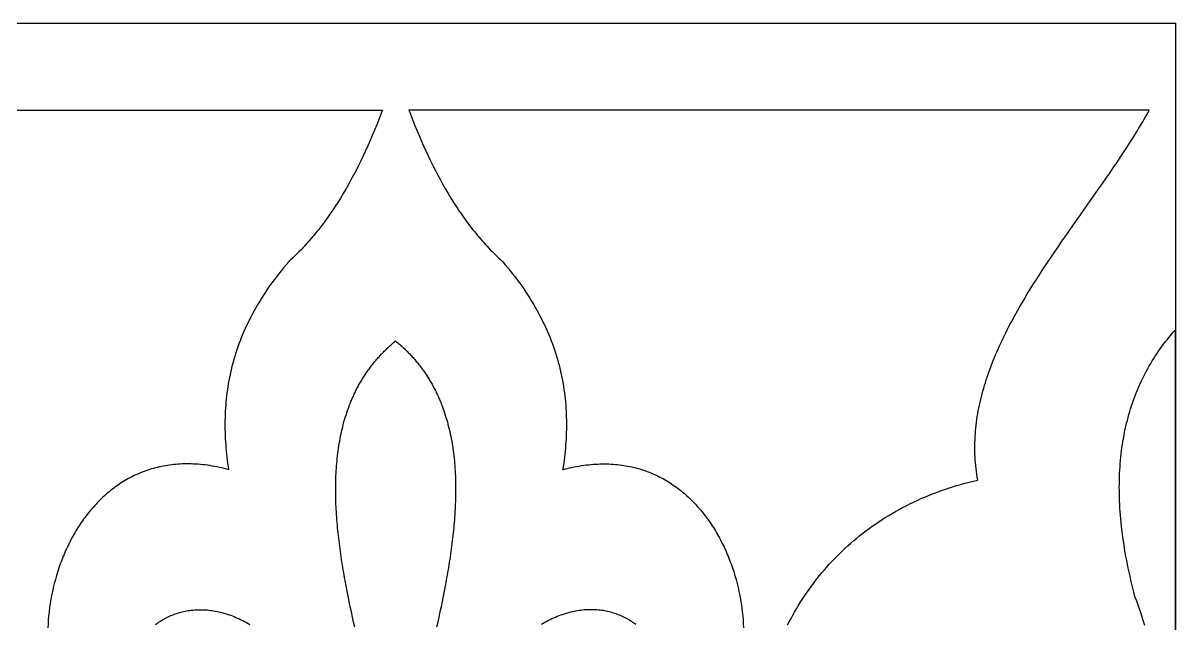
# Model space of a CAD drawing. Extents: x -53 to 64, y 95 to 135.
# Drawn here: x 27.5 to 63.86, y 116.51 to 135.46 of the extents above; entities that cross this region are included whole.
import ezdxf

# ---------------------------------------------------------------- set-up
doc = ezdxf.new("R2010")
doc.units = 0
doc.header["$MEASUREMENT"] = 0
doc.layers.get('0').update_dxf_attribs({"linetype": 'CONTINUOUS'})
doc.layers.add('LAYER_1', color=18, linetype='CONTINUOUS')

msp = doc.modelspace()

# ---------------------------------------------------------------- linework, layer by layer
msp.add_line((63.858, 95.461), (63.858, 135.461))
at = {"layer": 'LAYER_1'}
for points in [[(27.085, 135.461), (28.072, 135.461), (29.054, 135.461), (30.032, 135.461), (31.006, 135.461), (31.975, 135.461), (32.939, 135.461), (33.897, 135.461), (34.849, 135.461), (35.795, 135.461), (36.733, 135.461), (37.665, 135.461), (38.59, 135.461), (39.506, 135.461), (40.414, 135.461), (41.314, 135.461), (42.204, 135.461), (43.085, 135.461), (43.957, 135.461), (44.818, 135.461), (45.245, 135.461), (45.669, 135.461), (46.09, 135.461), (46.509, 135.461), (46.925, 135.461), (47.338, 135.461), (47.748, 135.461), (48.155, 135.461), (48.559, 135.461), (48.96, 135.461), (49.358, 135.461), (49.752, 135.461), (50.144, 135.461), (50.532, 135.461), (50.917, 135.461), (51.299, 135.461), (51.677, 135.461), (52.052, 135.461), (52.424, 135.461), (52.792, 135.461), (53.156, 135.461), (53.517, 135.461), (53.874, 135.461), (54.227, 135.461), (54.577, 135.461), (54.923, 135.461), (55.265, 135.461), (55.603, 135.461), (55.937, 135.461), (56.268, 135.461), (56.594, 135.461), (56.916, 135.461), (57.234, 135.461), (57.548, 135.461), (57.857, 135.461), (58.163, 135.461), (58.464, 135.461), (58.76, 135.461), (59.052, 135.461), (59.34, 135.461), (59.624, 135.461), (59.902, 135.461), (60.176, 135.461), (60.446, 135.461), (60.711, 135.461), (60.971, 135.461), (61.226, 135.461), (61.477, 135.461), (61.722, 135.461), (61.963, 135.461), (62.199, 135.461), (62.429, 135.461), (62.655, 135.461), (62.876, 135.461), (63.091, 135.461), (63.301, 135.461), (63.506, 135.461), (63.706, 135.461), (63.858, 135.461)], [(26.959, 132.709), (27.984, 132.709), (28.495, 132.709), (28.75, 132.709), (29.004, 132.709), (29.257, 132.709), (29.509, 132.709), (29.761, 132.709), (30.011, 132.709), (30.26, 132.709), (30.507, 132.709), (30.753, 132.709), (30.998, 132.709), (31.241, 132.709), (31.482, 132.709), (31.721, 132.709), (31.958, 132.709), (32.193, 132.709), (32.426, 132.709), (32.657, 132.709), (32.885, 132.709), (32.998, 132.709), (33.111, 132.709), (33.222, 132.709), (33.333, 132.709), (33.444, 132.709), (33.554, 132.709), (33.663, 132.709), (33.771, 132.709), (33.878, 132.709), (33.985, 132.709), (34.091, 132.709), (34.196, 132.709), (34.301, 132.709), (34.404, 132.709), (34.507, 132.709), (34.609, 132.709), (34.71, 132.709), (34.81, 132.709), (34.909, 132.709), (35.007, 132.709), (35.105, 132.709), (35.201, 132.709), (35.297, 132.709), (35.392, 132.709), (35.485, 132.709), (35.578, 132.709), (35.67, 132.709), (35.76, 132.709), (35.85, 132.709), (35.939, 132.709), (36.026, 132.709), (36.113, 132.709), (36.198, 132.709), (36.282, 132.709), (36.366, 132.709), (36.448, 132.709), (36.529, 132.709), (36.608, 132.709), (36.687, 132.709), (36.765, 132.709), (36.841, 132.709), (36.916, 132.709), (36.99, 132.709), (37.062, 132.709), (37.134, 132.709), (37.204, 132.709), (37.273, 132.709), (37.34, 132.709), (37.407, 132.709), (37.472, 132.709), (37.535, 132.709), (37.598, 132.709), (37.659, 132.709), (37.718, 132.709), (37.776, 132.709), (37.833, 132.709), (37.889, 132.709), (37.942, 132.709), (37.995, 132.709), (38.046, 132.709), (38.096, 132.709), (38.144, 132.709), (38.191, 132.709), (38.236, 132.709), (38.279, 132.709), (38.321, 132.709), (38.362, 132.709), (38.401, 132.709), (38.438, 132.709), (38.474, 132.709), (38.508, 132.709), (38.541, 132.709), (38.572, 132.709), (38.601, 132.709), (38.629, 132.709), (38.655, 132.709), (38.679, 132.709), (38.702, 132.709), (38.723, 132.709), (38.742, 132.709), (38.76, 132.709), (38.775, 132.709), (38.789, 132.709), (38.801, 132.709), (38.812, 132.709), (38.82, 132.709), (38.827, 132.709), (38.832, 132.709), (38.835, 132.709), (38.836, 132.709), (38.836, 132.709), (38.835, 132.706), (38.833, 132.701), (38.829, 132.69), (38.821, 132.669), (38.788, 132.584), (38.722, 132.415), (38.655, 132.247), (38.587, 132.081), (38.517, 131.917), (38.447, 131.754), (38.376, 131.593), (38.303, 131.434), (38.23, 131.276), (38.155, 131.12), (38.079, 130.966), (38.002, 130.814), (37.924, 130.664), (37.844, 130.515), (37.763, 130.369), (37.681, 130.224), (37.597, 130.082), (37.512, 129.941), (37.425, 129.803), (37.338, 129.666), (37.293, 129.599), (37.248, 129.532), (37.203, 129.466), (37.157, 129.4), (37.111, 129.335), (37.065, 129.27), (37.018, 129.206), (36.971, 129.142), (36.923, 129.079), (36.875, 129.017), (36.827, 128.955), (36.778, 128.894), (36.729, 128.833), (36.68, 128.773), (36.63, 128.714), (36.579, 128.655), (36.528, 128.596), (36.477, 128.538), (36.425, 128.481), (36.373, 128.425), (36.321, 128.369), (36.268, 128.314), (36.214, 128.259), (36.16, 128.205), (36.106, 128.151), (36.051, 128.099), (35.996, 128.046), (35.94, 127.995), (35.912, 127.969), (35.898, 127.957), (35.896, 127.955), (35.896, 127.954), (35.894, 127.953), (35.889, 127.947), (35.879, 127.935), (35.797, 127.839), (35.718, 127.744), (35.64, 127.648), (35.564, 127.553), (35.49, 127.457), (35.418, 127.361), (35.348, 127.266), (35.279, 127.17), (35.213, 127.074), (35.148, 126.978), (35.085, 126.882), (35.024, 126.786), (34.965, 126.69), (34.907, 126.595), (34.851, 126.499), (34.797, 126.403), (34.745, 126.307), (34.694, 126.21), (34.645, 126.114), (34.598, 126.018), (34.552, 125.922), (34.508, 125.826), (34.465, 125.73), (34.424, 125.634), (34.385, 125.537), (34.347, 125.441), (34.311, 125.345), (34.277, 125.249), (34.244, 125.152), (34.212, 125.056), (34.182, 124.959), (34.153, 124.863), (34.126, 124.767), (34.101, 124.67), (34.076, 124.574), (34.054, 124.477), (34.032, 124.381), (34.012, 124.284), (33.994, 124.188), (33.976, 124.091), (33.96, 123.995), (33.946, 123.898), (33.932, 123.801), (33.92, 123.705), (33.91, 123.608), (33.9, 123.512), (33.892, 123.415), (33.885, 123.318), (33.879, 123.222), (33.875, 123.125), (33.872, 123.028), (33.869, 122.931), (33.868, 122.835), (33.868, 122.738), (33.87, 122.641), (33.872, 122.544), (33.876, 122.448), (33.88, 122.351), (33.886, 122.254), (33.893, 122.157), (33.9, 122.06), (33.909, 121.963), (33.919, 121.867), (33.93, 121.77), (33.941, 121.673), (33.954, 121.576), (33.968, 121.479), (33.982, 121.382), (33.983, 121.376), (33.983, 121.376), (33.982, 121.376), (33.98, 121.377), (33.975, 121.378), (33.965, 121.381), (33.926, 121.391), (33.847, 121.411), (33.77, 121.43), (33.693, 121.447), (33.616, 121.463), (33.54, 121.478), (33.464, 121.491), (33.389, 121.503), (33.315, 121.514), (33.241, 121.524), (33.167, 121.533), (33.094, 121.54), (33.022, 121.546), (32.95, 121.551), (32.878, 121.555), (32.807, 121.557), (32.737, 121.559), (32.667, 121.559), (32.597, 121.558), (32.528, 121.556), (32.46, 121.553), (32.392, 121.549), (32.325, 121.544), (32.258, 121.537), (32.191, 121.53), (32.126, 121.522), (32.06, 121.512), (31.996, 121.501), (31.931, 121.49), (31.868, 121.477), (31.804, 121.463), (31.742, 121.449), (31.68, 121.433), (31.618, 121.416), (31.557, 121.399), (31.497, 121.38), (31.437, 121.36), (31.377, 121.34), (31.318, 121.318), (31.26, 121.296), (31.202, 121.273), (31.145, 121.249), (31.088, 121.224), (31.032, 121.198), (30.976, 121.171), (30.921, 121.143), (30.866, 121.114), (30.812, 121.085), (30.759, 121.055), (30.706, 121.024), (30.653, 120.992), (30.601, 120.959), (30.55, 120.926), (30.499, 120.892), (30.449, 120.856), (30.399, 120.821), (30.35, 120.784), (30.301, 120.747), (30.253, 120.709), (30.206, 120.67), (30.159, 120.631), (30.113, 120.591), (30.067, 120.55), (30.022, 120.508), (29.977, 120.466), (29.933, 120.423), (29.889, 120.38), (29.846, 120.336), (29.804, 120.291), (29.762, 120.245), (29.72, 120.199), (29.68, 120.153), (29.639, 120.106), (29.6, 120.058), (29.561, 120.009), (29.522, 119.961), (29.484, 119.911), (29.447, 119.861), (29.41, 119.811), (29.374, 119.76), (29.338, 119.708), (29.303, 119.656), (29.269, 119.603), (29.235, 119.55), (29.201, 119.497), (29.169, 119.443), (29.136, 119.389), (29.105, 119.334), (29.074, 119.278), (29.043, 119.223), (29.013, 119.167), (28.984, 119.11), (28.955, 119.053), (28.927, 118.996), (28.9, 118.939), (28.873, 118.881), (28.846, 118.822), (28.82, 118.764), (28.795, 118.705), (28.771, 118.645), (28.747, 118.586), (28.723, 118.526), (28.7, 118.466), (28.678, 118.405), (28.656, 118.344), (28.635, 118.283), (28.595, 118.161), (28.557, 118.037), (28.521, 117.913), (28.488, 117.787), (28.457, 117.662), (28.429, 117.535), (28.403, 117.408), (28.38, 117.281), (28.359, 117.153), (28.34, 117.025), (28.324, 116.897), (28.31, 116.769), (28.299, 116.641), (28.29, 116.513), (28.284, 116.385)], [(51.614, 116.478), (51.666, 116.581), (51.72, 116.682), (51.775, 116.784), (51.831, 116.884), (51.889, 116.984), (51.948, 117.084), (52.009, 117.183), (52.071, 117.28), (52.134, 117.378), (52.2, 117.474), (52.266, 117.57), (52.334, 117.665), (52.403, 117.759), (52.474, 117.852), (52.546, 117.945), (52.62, 118.036), (52.695, 118.127), (52.771, 118.217), (52.849, 118.306), (52.928, 118.394), (53.008, 118.481), (53.09, 118.567), (53.174, 118.653), (53.259, 118.737), (53.345, 118.82), (53.432, 118.902), (53.521, 118.983), (53.611, 119.063), (53.703, 119.142), (53.796, 119.22), (53.89, 119.296), (53.986, 119.372), (54.083, 119.446), (54.182, 119.519), (54.281, 119.591), (54.383, 119.662), (54.485, 119.732), (54.589, 119.8), (54.694, 119.867), (54.8, 119.933), (54.908, 119.997), (55.017, 120.06), (55.128, 120.122), (55.24, 120.182), (55.353, 120.241), (55.467, 120.299), (55.583, 120.355), (55.7, 120.409), (55.818, 120.463), (55.938, 120.514), (56.058, 120.565), (56.181, 120.614), (56.304, 120.661), (56.429, 120.707), (56.555, 120.751), (56.682, 120.793), (56.811, 120.834), (56.94, 120.874), (57.071, 120.911), (57.204, 120.947), (57.337, 120.982), (57.472, 121.014), (57.608, 121.045), (57.592, 121.138), (57.578, 121.23), (57.565, 121.322), (57.554, 121.414), (57.544, 121.506), (57.536, 121.598), (57.529, 121.689), (57.524, 121.781), (57.52, 121.872), (57.518, 121.963), (57.517, 122.055), (57.517, 122.146), (57.519, 122.237), (57.522, 122.327), (57.527, 122.418), (57.533, 122.509), (57.54, 122.599), (57.548, 122.689), (57.558, 122.78), (57.569, 122.87), (57.581, 122.96), (57.595, 123.05), (57.61, 123.139), (57.626, 123.229), (57.643, 123.318), (57.661, 123.408), (57.681, 123.497), (57.701, 123.586), (57.723, 123.675), (57.746, 123.764), (57.77, 123.853), (57.795, 123.942), (57.821, 124.031), (57.848, 124.119), (57.876, 124.208), (57.905, 124.296), (57.935, 124.384), (57.966, 124.472), (57.998, 124.56), (58.031, 124.648), (58.065, 124.736), (58.099, 124.823), (58.135, 124.911), (58.172, 124.999), (58.209, 125.086), (58.247, 125.173), (58.286, 125.26), (58.326, 125.347), (58.366, 125.434), (58.408, 125.521), (58.45, 125.608), (58.493, 125.695), (58.536, 125.781), (58.581, 125.868), (58.625, 125.954), (58.671, 126.04), (58.764, 126.212), (58.86, 126.384), (58.958, 126.556), (59.058, 126.727), (59.16, 126.898), (59.264, 127.068), (59.37, 127.238), (59.477, 127.407), (59.586, 127.577), (59.697, 127.746), (59.809, 127.914), (59.921, 128.082), (60.035, 128.25), (60.15, 128.418), (60.265, 128.585), (60.381, 128.752), (60.614, 129.084), (60.848, 129.416), (61.082, 129.746), (61.314, 130.075), (61.429, 130.239), (61.544, 130.403), (61.657, 130.566), (61.77, 130.729), (61.881, 130.892), (61.991, 131.055), (62.1, 131.217), (62.207, 131.379), (62.312, 131.541), (62.416, 131.702), (62.517, 131.864), (62.617, 132.025), (62.714, 132.185), (62.809, 132.346), (62.855, 132.426), (62.901, 132.506), (62.946, 132.586), (62.991, 132.666), (63.013, 132.706), (63.014, 132.709), (63.014, 132.709), (63.014, 132.709), (63.014, 132.709), (63.013, 132.709), (63.011, 132.709), (63.006, 132.709), (63, 132.709), (62.992, 132.709), (62.982, 132.709), (62.97, 132.709), (62.956, 132.709), (62.941, 132.709), (62.924, 132.709), (62.905, 132.709), (62.884, 132.709), (62.862, 132.709), (62.838, 132.709), (62.812, 132.709), (62.785, 132.709), (62.756, 132.709), (62.725, 132.709), (62.693, 132.709), (62.659, 132.709), (62.624, 132.709), (62.587, 132.709), (62.548, 132.709), (62.508, 132.709), (62.466, 132.709), (62.423, 132.709), (62.378, 132.709), (62.331, 132.709), (62.284, 132.709), (62.234, 132.709), (62.183, 132.709), (62.131, 132.709), (62.078, 132.709), (62.022, 132.709), (61.966, 132.709), (61.908, 132.709), (61.849, 132.709), (61.788, 132.709), (61.726, 132.709), (61.663, 132.709), (61.598, 132.709), (61.532, 132.709), (61.465, 132.709), (61.396, 132.709), (61.326, 132.709), (61.255, 132.709), (61.183, 132.709), (61.109, 132.709), (61.034, 132.709), (60.958, 132.709), (60.881, 132.709), (60.802, 132.709), (60.723, 132.709), (60.642, 132.709), (60.56, 132.709), (60.477, 132.709), (60.393, 132.709), (60.308, 132.709), (60.222, 132.709), (60.134, 132.709), (60.046, 132.709), (59.956, 132.709), (59.866, 132.709), (59.775, 132.709), (59.682, 132.709), (59.589, 132.709), (59.494, 132.709), (59.399, 132.709), (59.302, 132.709), (59.205, 132.709), (59.107, 132.709), (59.008, 132.709), (58.908, 132.709), (58.807, 132.709), (58.705, 132.709), (58.603, 132.709), (58.499, 132.709), (58.395, 132.709), (58.29, 132.709), (58.184, 132.709), (58.078, 132.709), (57.97, 132.709), (57.862, 132.709), (57.754, 132.709), (57.644, 132.709), (57.534, 132.709), (57.423, 132.709), (57.311, 132.709), (57.199, 132.709), (56.972, 132.709), (56.743, 132.709), (56.512, 132.709), (56.278, 132.709), (56.042, 132.709), (55.804, 132.709), (55.564, 132.709), (55.322, 132.709), (55.078, 132.709), (54.833, 132.709), (54.586, 132.709), (54.338, 132.709), (54.089, 132.709), (53.838, 132.709), (53.587, 132.709), (53.334, 132.709), (53.08, 132.709), (52.571, 132.709), (52.06, 132.709), (51.547, 132.709), (50.522, 132.709), (50.011, 132.709), (49.756, 132.709), (49.502, 132.709), (49.249, 132.709), (48.997, 132.709), (48.746, 132.709), (48.495, 132.709), (48.247, 132.709), (47.999, 132.709), (47.753, 132.709), (47.508, 132.709), (47.265, 132.709), (47.024, 132.709), (46.785, 132.709), (46.548, 132.709), (46.313, 132.709), (46.08, 132.709), (45.849, 132.709), (45.621, 132.709), (45.508, 132.709), (45.396, 132.709), (45.284, 132.709), (45.173, 132.709), (45.062, 132.709), (44.953, 132.709), (44.844, 132.709), (44.735, 132.709), (44.628, 132.709), (44.521, 132.709), (44.415, 132.709), (44.31, 132.709), (44.206, 132.709), (44.102, 132.709), (43.999, 132.709), (43.897, 132.709), (43.796, 132.709), (43.696, 132.709), (43.597, 132.709), (43.499, 132.709), (43.401, 132.709), (43.305, 132.709), (43.209, 132.709), (43.115, 132.709), (43.021, 132.709), (42.928, 132.709), (42.837, 132.709), (42.746, 132.709), (42.656, 132.709), (42.568, 132.709), (42.48, 132.709), (42.394, 132.709), (42.308, 132.709), (42.224, 132.709), (42.141, 132.709), (42.059, 132.709), (41.978, 132.709), (41.898, 132.709), (41.819, 132.709), (41.742, 132.709), (41.665, 132.709), (41.59, 132.709), (41.516, 132.709), (41.444, 132.709), (41.372, 132.709), (41.302, 132.709), (41.233, 132.709), (41.166, 132.709), (41.1, 132.709), (41.035, 132.709), (40.971, 132.709), (40.909, 132.709), (40.848, 132.709), (40.788, 132.709), (40.73, 132.709), (40.673, 132.709), (40.618, 132.709), (40.564, 132.709), (40.511, 132.709), (40.46, 132.709), (40.41, 132.709), (40.362, 132.709), (40.316, 132.709), (40.271, 132.709), (40.227, 132.709), (40.185, 132.709), (40.144, 132.709), (40.105, 132.709), (40.068, 132.709), (40.032, 132.709), (39.998, 132.709), (39.965, 132.709), (39.934, 132.709), (39.905, 132.709), (39.877, 132.709), (39.851, 132.709), (39.827, 132.709), (39.804, 132.709), (39.783, 132.709), (39.764, 132.709), (39.747, 132.709), (39.731, 132.709), (39.717, 132.709), (39.705, 132.709), (39.694, 132.709), (39.686, 132.709), (39.679, 132.709), (39.674, 132.709), (39.671, 132.709), (39.67, 132.709), (39.67, 132.709), (39.671, 132.706), (39.673, 132.701), (39.677, 132.69), (39.685, 132.669), (39.718, 132.584), (39.784, 132.415), (39.851, 132.247), (39.92, 132.081), (39.989, 131.917), (40.059, 131.754), (40.13, 131.593), (40.203, 131.434), (40.277, 131.276), (40.351, 131.12), (40.427, 130.966), (40.504, 130.814), (40.583, 130.664), (40.662, 130.515), (40.743, 130.369), (40.826, 130.224), (40.909, 130.082), (40.994, 129.941), (41.081, 129.803), (41.169, 129.666), (41.213, 129.599), (41.258, 129.532), (41.303, 129.466), (41.349, 129.4), (41.395, 129.335), (41.441, 129.27), (41.488, 129.206), (41.535, 129.142), (41.583, 129.079), (41.631, 129.017), (41.679, 128.955), (41.728, 128.894), (41.777, 128.833), (41.826, 128.773), (41.876, 128.714), (41.927, 128.655), (41.978, 128.596), (42.029, 128.538), (42.081, 128.481), (42.133, 128.425), (42.185, 128.369), (42.238, 128.314), (42.292, 128.259), (42.346, 128.205), (42.4, 128.151), (42.455, 128.099), (42.51, 128.046), (42.566, 127.995), (42.594, 127.969), (42.608, 127.957), (42.61, 127.955), (42.61, 127.954), (42.612, 127.953), (42.617, 127.947), (42.627, 127.935), (42.709, 127.839), (42.788, 127.744), (42.866, 127.648), (42.942, 127.553), (43.016, 127.457), (43.088, 127.361), (43.158, 127.266), (43.227, 127.17), (43.293, 127.074), (43.358, 126.978), (43.421, 126.882), (43.482, 126.786), (43.541, 126.69), (43.599, 126.595), (43.655, 126.499), (43.709, 126.403), (43.761, 126.307), (43.812, 126.21), (43.861, 126.114), (43.908, 126.018), (43.954, 125.922), (43.998, 125.826), (44.041, 125.73), (44.081, 125.634), (44.121, 125.537), (44.158, 125.441), (44.195, 125.345), (44.229, 125.249), (44.262, 125.152), (44.294, 125.056), (44.324, 124.959), (44.352, 124.863), (44.38, 124.767), (44.405, 124.67), (44.429, 124.574), (44.452, 124.477), (44.474, 124.381), (44.494, 124.284), (44.512, 124.188), (44.53, 124.091), (44.546, 123.995), (44.56, 123.898), (44.573, 123.801), (44.585, 123.705), (44.596, 123.608), (44.606, 123.512), (44.614, 123.415), (44.621, 123.318), (44.627, 123.222), (44.631, 123.125), (44.634, 123.028), (44.637, 122.931), (44.638, 122.835), (44.637, 122.738), (44.636, 122.641), (44.634, 122.544), (44.63, 122.448), (44.626, 122.351), (44.62, 122.254), (44.613, 122.157), (44.606, 122.06), (44.597, 121.963), (44.587, 121.867), (44.577, 121.77), (44.565, 121.673), (44.552, 121.576), (44.539, 121.479), (44.524, 121.382), (44.523, 121.376), (44.523, 121.376), (44.524, 121.376), (44.527, 121.377), (44.532, 121.378), (44.541, 121.381), (44.581, 121.391), (44.659, 121.411), (44.736, 121.43), (44.813, 121.447), (44.89, 121.463), (44.966, 121.478), (45.042, 121.491), (45.117, 121.503), (45.191, 121.514), (45.265, 121.524), (45.339, 121.533), (45.412, 121.54), (45.485, 121.546), (45.557, 121.551), (45.628, 121.555), (45.699, 121.557), (45.77, 121.559), (45.84, 121.559), (45.909, 121.558), (45.978, 121.556), (46.046, 121.553), (46.114, 121.549), (46.182, 121.544), (46.248, 121.537), (46.315, 121.53), (46.381, 121.522), (46.446, 121.512), (46.511, 121.501), (46.575, 121.49), (46.639, 121.477), (46.702, 121.463), (46.764, 121.449), (46.826, 121.433), (46.888, 121.416), (46.949, 121.399), (47.01, 121.38), (47.07, 121.36), (47.129, 121.34), (47.188, 121.318), (47.246, 121.296), (47.304, 121.273), (47.362, 121.249), (47.418, 121.224), (47.475, 121.198), (47.53, 121.171), (47.585, 121.143), (47.64, 121.114), (47.694, 121.085), (47.748, 121.055), (47.801, 121.024), (47.853, 120.992), (47.905, 120.959), (47.956, 120.926), (48.007, 120.892), (48.057, 120.856), (48.107, 120.821), (48.156, 120.784), (48.205, 120.747), (48.253, 120.709), (48.3, 120.67), (48.347, 120.631), (48.394, 120.591), (48.439, 120.55), (48.485, 120.508), (48.529, 120.466), (48.573, 120.423), (48.617, 120.38), (48.66, 120.336), (48.703, 120.291), (48.744, 120.245), (48.786, 120.199), (48.827, 120.153), (48.867, 120.106), (48.906, 120.058), (48.946, 120.009), (48.984, 119.961), (49.022, 119.911), (49.059, 119.861), (49.096, 119.811), (49.132, 119.76), (49.168, 119.708), (49.203, 119.656), (49.238, 119.603), (49.272, 119.55), (49.305, 119.497), (49.338, 119.443), (49.37, 119.389), (49.402, 119.334), (49.433, 119.278), (49.463, 119.223), (49.493, 119.167), (49.522, 119.11), (49.551, 119.053), (49.579, 118.996), (49.607, 118.939), (49.634, 118.881), (49.66, 118.822), (49.686, 118.764), (49.711, 118.705), (49.736, 118.645), (49.76, 118.586), (49.783, 118.526), (49.806, 118.466), (49.828, 118.405), (49.85, 118.344), (49.871, 118.283), (49.912, 118.161), (49.949, 118.037), (49.985, 117.913), (50.018, 117.787), (50.049, 117.662), (50.077, 117.535), (50.103, 117.408), (50.127, 117.281), (50.148, 117.153), (50.167, 117.025), (50.183, 116.897), (50.196, 116.769), (50.208, 116.641), (50.216, 116.513), (50.223, 116.385)], [(37.964, 116.405), (37.928, 116.567), (37.892, 116.729), (37.857, 116.892), (37.822, 117.055), (37.788, 117.219), (37.754, 117.384), (37.722, 117.549), (37.69, 117.714), (37.659, 117.88), (37.644, 117.963), (37.63, 118.047), (37.615, 118.13), (37.601, 118.213), (37.587, 118.296), (37.574, 118.38), (37.56, 118.463), (37.548, 118.546), (37.535, 118.63), (37.523, 118.713), (37.511, 118.796), (37.5, 118.88), (37.488, 118.963), (37.478, 119.047), (37.467, 119.13), (37.458, 119.213), (37.448, 119.297), (37.439, 119.38), (37.431, 119.463), (37.422, 119.546), (37.415, 119.629), (37.408, 119.712), (37.401, 119.795), (37.395, 119.878), (37.389, 119.96), (37.384, 120.043), (37.379, 120.125), (37.375, 120.208), (37.371, 120.29), (37.368, 120.372), (37.366, 120.454), (37.364, 120.535), (37.362, 120.617), (37.362, 120.698), (37.362, 120.78), (37.362, 120.861), (37.363, 120.942), (37.365, 121.022), (37.367, 121.103), (37.37, 121.183), (37.374, 121.263), (37.378, 121.343), (37.383, 121.422), (37.389, 121.502), (37.395, 121.581), (37.403, 121.66), (37.411, 121.738), (37.419, 121.816), (37.428, 121.894), (37.439, 121.972), (37.449, 122.05), (37.461, 122.127), (37.473, 122.204), (37.487, 122.28), (37.501, 122.356), (37.516, 122.432), (37.531, 122.508), (37.548, 122.583), (37.565, 122.658), (37.583, 122.732), (37.602, 122.806), (37.622, 122.88), (37.643, 122.953), (37.665, 123.026), (37.687, 123.099), (37.711, 123.171), (37.735, 123.243), (37.761, 123.314), (37.787, 123.385), (37.814, 123.455), (37.828, 123.49), (37.843, 123.525), (37.857, 123.56), (37.872, 123.595), (37.887, 123.63), (37.902, 123.664), (37.918, 123.698), (37.933, 123.733), (37.949, 123.767), (37.966, 123.801), (37.982, 123.835), (37.999, 123.869), (38.016, 123.902), (38.033, 123.936), (38.051, 123.969), (38.068, 124.003), (38.086, 124.036), (38.105, 124.069), (38.123, 124.102), (38.142, 124.135), (38.161, 124.167), (38.181, 124.2), (38.2, 124.232), (38.22, 124.264), (38.24, 124.297), (38.261, 124.329), (38.281, 124.361), (38.302, 124.392), (38.324, 124.424), (38.345, 124.455), (38.367, 124.487), (38.389, 124.518), (38.412, 124.549), (38.434, 124.58), (38.457, 124.611), (38.48, 124.641), (38.504, 124.672), (38.528, 124.702), (38.552, 124.732), (38.576, 124.762), (38.601, 124.792), (38.626, 124.822), (38.651, 124.852), (38.677, 124.881), (38.703, 124.91), (38.729, 124.94), (38.755, 124.969), (38.782, 124.997), (38.809, 125.026), (38.837, 125.055), (38.864, 125.083), (38.892, 125.111), (38.921, 125.139), (38.949, 125.167), (38.978, 125.195), (39.007, 125.223), (39.037, 125.25), (39.067, 125.277), (39.097, 125.304), (39.127, 125.331), (39.158, 125.358), (39.189, 125.385), (39.221, 125.411), (39.252, 125.437), (39.284, 125.411), (39.315, 125.385), (39.347, 125.358), (39.377, 125.331), (39.408, 125.304), (39.438, 125.277), (39.468, 125.25), (39.497, 125.223), (39.527, 125.195), (39.556, 125.167), (39.584, 125.139), (39.613, 125.111), (39.64, 125.083), (39.668, 125.055), (39.696, 125.026), (39.723, 124.997), (39.749, 124.969), (39.776, 124.94), (39.802, 124.91), (39.828, 124.881), (39.854, 124.852), (39.879, 124.822), (39.904, 124.792), (39.929, 124.762), (39.953, 124.732), (39.977, 124.702), (40.001, 124.672), (40.024, 124.641), (40.048, 124.611), (40.071, 124.58), (40.093, 124.549), (40.116, 124.518), (40.138, 124.487), (40.16, 124.455), (40.181, 124.424), (40.203, 124.392), (40.224, 124.361), (40.244, 124.329), (40.265, 124.297), (40.285, 124.264), (40.305, 124.232), (40.324, 124.2), (40.344, 124.167), (40.363, 124.135), (40.382, 124.102), (40.4, 124.069), (40.419, 124.036), (40.437, 124.003), (40.454, 123.969), (40.472, 123.936), (40.489, 123.902), (40.506, 123.869), (40.523, 123.835), (40.54, 123.801), (40.556, 123.767), (40.572, 123.733), (40.588, 123.698), (40.603, 123.664), (40.618, 123.63), (40.633, 123.595), (40.648, 123.56), (40.662, 123.525), (40.677, 123.49), (40.691, 123.455), (40.718, 123.385), (40.744, 123.314), (40.77, 123.243), (40.794, 123.171), (40.818, 123.099), (40.84, 123.026), (40.862, 122.953), (40.883, 122.88), (40.903, 122.806), (40.922, 122.732), (40.94, 122.658), (40.958, 122.583), (40.974, 122.508), (40.99, 122.432), (41.005, 122.356), (41.019, 122.28), (41.032, 122.204), (41.044, 122.127), (41.056, 122.05), (41.067, 121.972), (41.077, 121.894), (41.086, 121.816), (41.095, 121.738), (41.103, 121.66), (41.11, 121.581), (41.116, 121.502), (41.122, 121.422), (41.127, 121.343), (41.131, 121.263), (41.135, 121.183), (41.138, 121.103), (41.141, 121.022), (41.142, 120.942), (41.143, 120.861), (41.144, 120.78), (41.144, 120.698), (41.143, 120.617), (41.142, 120.535), (41.14, 120.454), (41.137, 120.372), (41.134, 120.29), (41.131, 120.208), (41.126, 120.125), (41.122, 120.043), (41.117, 119.96), (41.111, 119.878), (41.105, 119.795), (41.098, 119.712), (41.091, 119.629), (41.083, 119.546), (41.075, 119.463), (41.066, 119.38), (41.057, 119.297), (41.048, 119.213), (41.038, 119.13), (41.028, 119.047), (41.017, 118.963), (41.006, 118.88), (40.995, 118.796), (40.983, 118.713), (40.971, 118.63), (40.958, 118.546), (40.945, 118.463), (40.932, 118.38), (40.918, 118.296), (40.905, 118.213), (40.89, 118.13), (40.876, 118.047), (40.861, 117.963), (40.846, 117.88), (40.816, 117.714), (40.784, 117.549), (40.751, 117.384), (40.718, 117.219), (40.684, 117.055), (40.649, 116.892), (40.614, 116.729), (40.578, 116.567), (40.542, 116.405)], [(62.876, 116.464), (62.829, 116.616), (62.78, 116.768), (62.729, 116.92), (62.677, 117.073), (62.623, 117.225), (62.567, 117.378), (62.533, 117.508), (62.501, 117.637), (62.469, 117.765), (62.439, 117.892), (62.41, 118.019), (62.382, 118.145), (62.355, 118.27), (62.33, 118.394), (62.306, 118.517), (62.283, 118.64), (62.261, 118.762), (62.241, 118.883), (62.221, 119.003), (62.203, 119.123), (62.186, 119.242), (62.171, 119.36), (62.156, 119.477), (62.143, 119.594), (62.131, 119.71), (62.12, 119.825), (62.11, 119.939), (62.101, 120.052), (62.094, 120.165), (62.087, 120.277), (62.082, 120.389), (62.078, 120.499), (62.076, 120.609), (62.074, 120.718), (62.073, 120.826), (62.074, 120.934), (62.076, 121.041), (62.079, 121.147), (62.083, 121.252), (62.088, 121.357), (62.095, 121.461), (62.102, 121.564), (62.111, 121.666), (62.121, 121.768), (62.132, 121.869), (62.144, 121.969), (62.157, 122.069), (62.171, 122.168), (62.187, 122.266), (62.203, 122.363), (62.221, 122.46), (62.24, 122.556), (62.26, 122.651), (62.281, 122.745), (62.303, 122.839), (62.326, 122.932), (62.35, 123.025), (62.376, 123.116), (62.402, 123.207), (62.43, 123.298), (62.459, 123.387), (62.488, 123.476), (62.519, 123.564), (62.551, 123.652), (62.584, 123.739), (62.618, 123.825), (62.653, 123.91), (62.69, 123.995), (62.727, 124.079), (62.765, 124.162), (62.805, 124.245), (62.845, 124.327), (62.887, 124.408), (62.929, 124.489), (62.973, 124.569), (63.018, 124.648), (63.063, 124.727), (63.11, 124.805), (63.158, 124.882), (63.207, 124.958), (63.257, 125.034), (63.307, 125.11), (63.359, 125.184), (63.412, 125.258), (63.466, 125.331), (63.521, 125.404), (63.577, 125.476), (63.634, 125.547), (63.692, 125.618), (63.751, 125.688), (63.812, 125.757), (63.827, 125.774), (63.831, 125.779), (63.831, 125.78), (63.832, 125.78), (63.832, 125.78), (63.832, 125.78), (63.832, 125.78), (63.832, 125.779), (63.832, 125.777), (63.832, 125.774), (63.832, 125.769), (63.832, 125.764), (63.832, 125.757), (63.832, 125.749), (63.832, 125.74), (63.832, 125.73), (63.832, 125.719), (63.832, 125.706), (63.832, 125.693), (63.832, 125.678), (63.832, 125.663), (63.832, 125.646), (63.832, 125.629), (63.832, 125.61), (63.832, 125.59), (63.832, 125.569), (63.832, 125.547), (63.832, 125.524), (63.832, 125.5), (63.832, 125.475), (63.832, 125.449), (63.832, 125.422), (63.832, 125.394), (63.832, 125.365), (63.832, 125.335), (63.832, 125.304), (63.832, 125.272), (63.832, 125.239), (63.832, 125.205), (63.832, 125.171), (63.832, 125.135), (63.832, 125.098), (63.832, 125.06), (63.832, 125.022), (63.832, 124.982), (63.832, 124.942), (63.832, 124.901), (63.832, 124.859), (63.832, 124.816), (63.832, 124.772), (63.832, 124.727), (63.832, 124.681), (63.832, 124.634), (63.832, 124.587), (63.832, 124.539), (63.832, 124.49), (63.832, 124.44), (63.832, 124.389), (63.832, 124.337), (63.832, 124.285), (63.832, 124.232), (63.832, 124.178), (63.832, 124.123), (63.832, 124.067), (63.832, 124.011), (63.832, 123.954), (63.832, 123.896), (63.832, 123.837), (63.832, 123.778), (63.832, 123.718), (63.832, 123.657), (63.832, 123.595), (63.832, 123.533), (63.832, 123.47), (63.832, 123.406), (63.832, 123.341), (63.832, 123.276), (63.832, 123.21), (63.832, 123.144), (63.832, 123.077), (63.832, 123.009), (63.832, 122.94), (63.832, 122.871), (63.832, 122.801), (63.832, 122.731), (63.832, 122.659), (63.832, 122.588), (63.832, 122.515), (63.832, 122.442), (63.832, 122.369), (63.832, 122.294), (63.832, 122.22), (63.832, 122.144), (63.832, 122.068), (63.832, 121.992), (63.832, 121.915), (63.832, 121.837), (63.832, 121.759), (63.832, 121.68), (63.832, 121.601), (63.832, 121.521), (63.832, 121.44), (63.832, 121.36), (63.832, 121.278), (63.832, 121.196), (63.832, 121.114), (63.832, 121.031), (63.832, 120.948), (63.832, 120.864), (63.832, 120.779), (63.832, 120.695), (63.832, 120.609), (63.832, 120.438), (63.832, 120.264), (63.832, 120.089), (63.832, 119.912), (63.832, 119.733), (63.832, 119.553), (63.832, 119.372), (63.832, 119.189), (63.832, 119.005), (63.832, 118.819), (63.832, 118.633), (63.832, 118.445), (63.832, 118.256), (63.832, 118.065), (63.832, 117.874), (63.832, 117.682), (63.832, 117.489), (63.832, 117.295), (63.832, 117.1), (63.832, 116.905), (63.832, 116.709), (63.832, 116.512), (63.832, 116.314)], [(31.683, 116.495), (31.721, 116.523), (31.759, 116.55), (31.797, 116.576), (31.836, 116.601), (31.876, 116.626), (31.916, 116.649), (31.956, 116.672), (31.997, 116.694), (32.038, 116.716), (32.08, 116.736), (32.123, 116.756), (32.166, 116.775), (32.209, 116.792), (32.253, 116.809), (32.297, 116.826), (32.341, 116.841), (32.386, 116.855), (32.432, 116.869), (32.478, 116.882), (32.524, 116.893), (32.57, 116.904), (32.617, 116.914), (32.665, 116.923), (32.712, 116.931), (32.76, 116.938), (32.809, 116.944), (32.857, 116.949), (32.907, 116.953), (32.956, 116.957), (33.006, 116.959), (33.056, 116.96), (33.106, 116.96), (33.156, 116.959), (33.207, 116.958), (33.258, 116.955), (33.31, 116.951), (33.361, 116.946), (33.413, 116.94), (33.465, 116.933), (33.518, 116.925), (33.57, 116.915), (33.623, 116.905), (33.676, 116.894), (33.729, 116.881), (33.783, 116.868), (33.836, 116.853), (33.89, 116.837), (33.944, 116.82), (33.998, 116.802), (34.052, 116.783), (34.107, 116.762), (34.161, 116.741), (34.216, 116.718), (34.27, 116.694), (34.325, 116.669), (34.38, 116.642), (34.435, 116.615), (34.49, 116.586), (34.546, 116.556), (34.601, 116.525), (34.656, 116.492)], [(46.823, 116.495), (46.785, 116.523), (46.747, 116.55), (46.709, 116.576), (46.67, 116.601), (46.63, 116.626), (46.59, 116.649), (46.55, 116.672), (46.509, 116.694), (46.467, 116.716), (46.425, 116.736), (46.383, 116.756), (46.34, 116.775), (46.297, 116.792), (46.253, 116.809), (46.209, 116.826), (46.164, 116.841), (46.119, 116.855), (46.074, 116.869), (46.028, 116.882), (45.982, 116.893), (45.935, 116.904), (45.888, 116.914), (45.841, 116.923), (45.793, 116.931), (45.745, 116.938), (45.697, 116.944), (45.648, 116.949), (45.599, 116.953), (45.55, 116.957), (45.5, 116.959), (45.45, 116.96), (45.4, 116.96), (45.349, 116.959), (45.299, 116.958), (45.247, 116.955), (45.196, 116.951), (45.144, 116.946), (45.093, 116.94), (45.04, 116.933), (44.988, 116.925), (44.936, 116.915), (44.883, 116.905), (44.83, 116.894), (44.777, 116.881), (44.723, 116.868), (44.67, 116.853), (44.616, 116.837), (44.562, 116.82), (44.508, 116.802), (44.454, 116.783), (44.399, 116.762), (44.345, 116.741), (44.29, 116.718), (44.235, 116.694), (44.181, 116.669), (44.126, 116.642), (44.071, 116.615), (44.015, 116.586), (43.96, 116.556), (43.905, 116.525), (43.849, 116.492)]]:
    msp.add_lwpolyline(points, dxfattribs=at)

doc.saveas('drawing.dxf')
